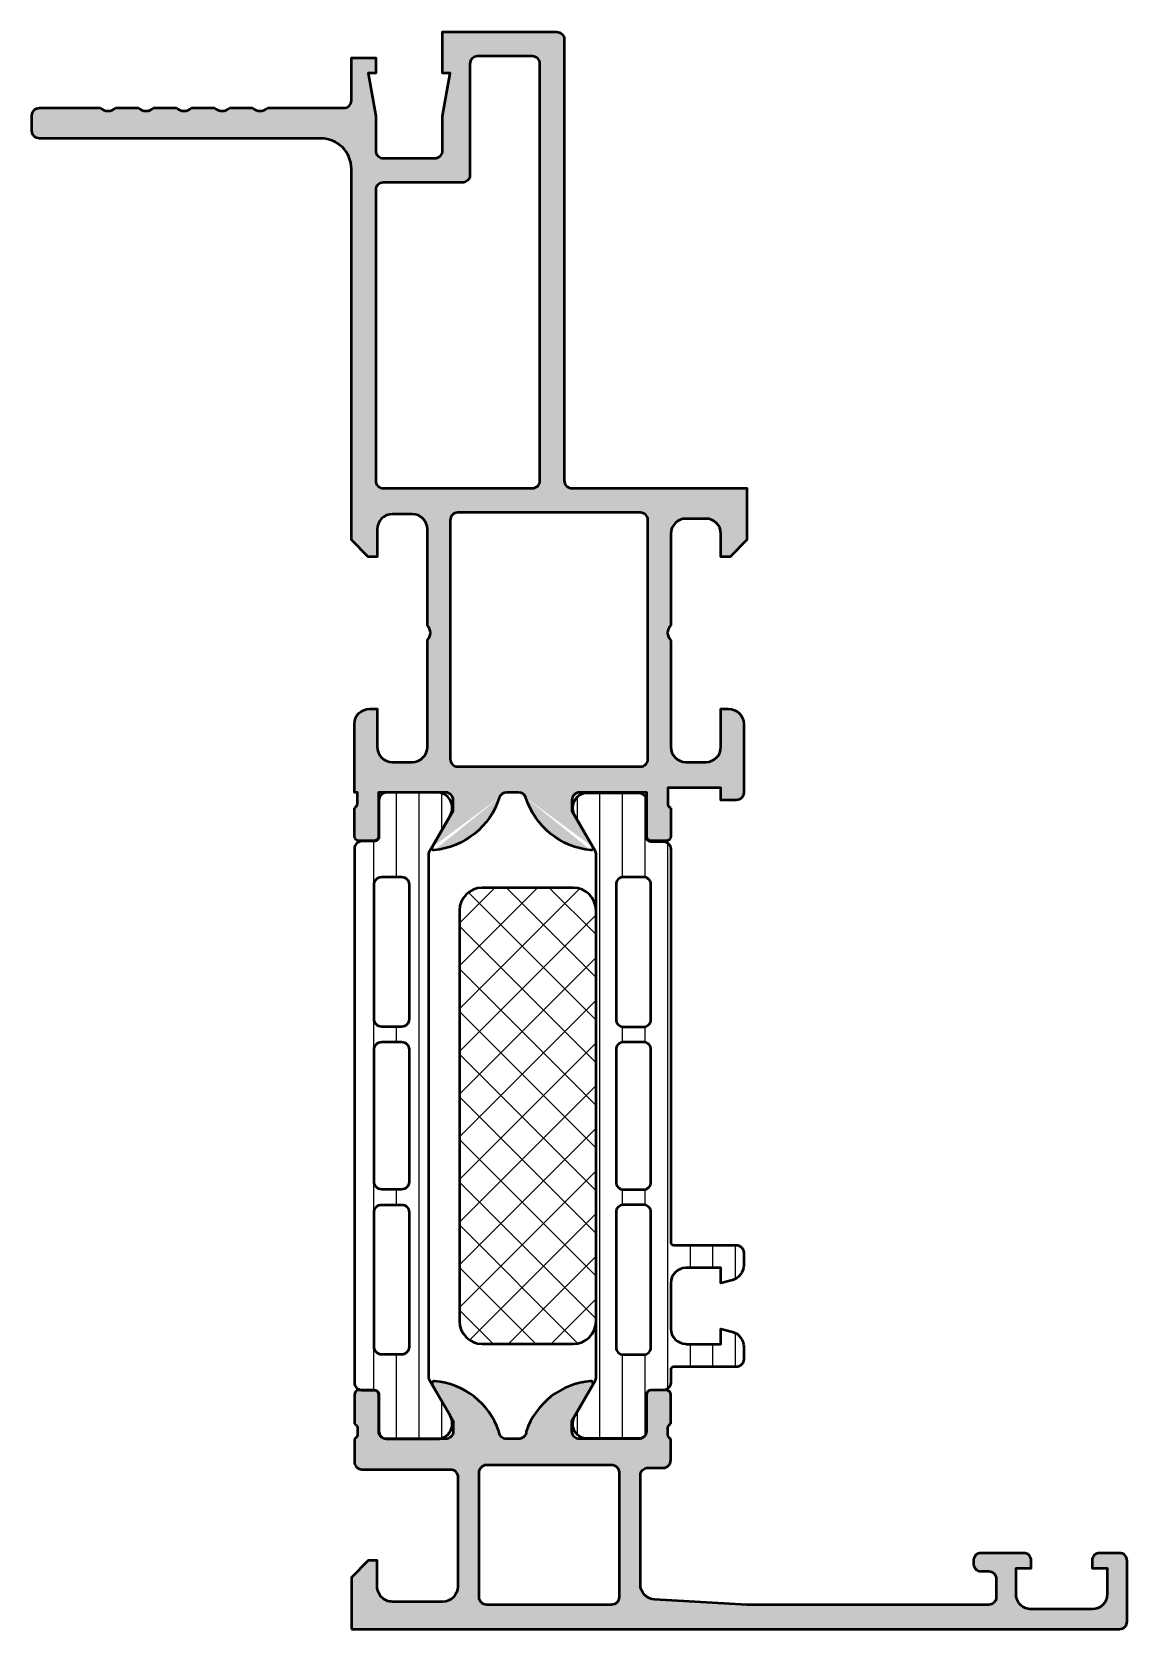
# Model space of a CAD drawing. Extents: x -21 to 51, y 0 to 105.
import ezdxf

# ---------------------------------------------------------------- set-up
doc = ezdxf.new("R2010")
doc.units = 0
for name, color, linetype, lineweight in [('0S-Alu contour', 7, 'Continuous', 50), ('0S-Alu hatch', 252, 'Continuous', 25), ('0S-Plastic contour', 254, 'Continuous', 50), ('0S-Plastic hatch', 253, 'Continuous', 25), ('0S-PT contour', 91, 'Continuous', 50), ('0S-PT hatch', 103, 'Continuous', 25)]:
    doc.layers.add(name, color=color, linetype=linetype, lineweight=lineweight)

# ---------------------------------------------------------------- blocks, each defined once
blk = doc.blocks.new('345040__4E259799_244F_4348_BF00_D3A0A62B9B73_')
at = {"layer": '0S-Alu hatch'}
h = blk.add_hatch(color=256, dxfattribs=at)
edge = h.paths.add_edge_path()
edge.add_line((0, 0), (50.5, 0))
edge.add_arc((50.5, 0.5), 0.5, 269.9996, 360.0004)
edge.add_line((51, 0.5), (51, 4.5))
edge.add_arc((50.5, 4.5), 0.5, 359.9996, 450.0004)
edge.add_line((50.5, 5), (49.2, 5))
edge.add_arc((49.2, 4.5), 0.5, 89.9977, 180.0058)
edge.add_line((48.7, 4.5), (48.7, 4))
edge.add_line((48.7, 4), (49.7, 4))
edge.add_line((49.7, 4), (49.7, 2.3))
edge.add_ellipse((48.7, 2.3), major_axis=(-1, 0), ratio=1, start_angle=90.0025, end_angle=179.9975, ccw=False)
edge.add_line((48.7, 1.3), (44.7, 1.3))
edge.add_ellipse((44.7, 2.3), major_axis=(-1, 0), ratio=1, start_angle=-0.0027, end_angle=90.001, ccw=False)
edge.add_line((43.7, 2.3), (43.7, 4))
edge.add_line((43.7, 4), (44.7, 4))
edge.add_line((44.7, 4), (44.7, 4.5))
edge.add_arc((44.2, 4.5), 0.5, 0.0056, 89.9944)
edge.add_line((44.2, 5), (41.4, 5))
edge.add_arc((41.4, 4.5), 0.5, 89.9984, 180.0016)
edge.add_line((40.9, 4.5), (40.9, 4.3))
edge.add_arc((41.4, 4.3), 0.5, 179.9985, 270.0015)
edge.add_line((41.4, 3.8), (41.9, 3.8))
edge.add_ellipse((41.9, 3.3), major_axis=(-0.5, 0), ratio=1, start_angle=180.0003, end_angle=269.9997, ccw=False)
edge.add_line((42.4, 3.3), (42.4, 2.1))
edge.add_ellipse((41.9, 2.1), major_axis=(-0.5, 0), ratio=1, start_angle=89.9996, end_angle=180.0004, ccw=False)
edge.add_line((41.9, 1.6), (26, 1.6))
edge.add_line((26, 1.6), (19.94, 1.95))
edge.add_ellipse((20, 2.94), major_axis=(-1, 0), ratio=1, start_angle=-0.0007, end_angle=86.7307, ccw=False)
edge.add_line((19, 2.94), (19, 10.1))
edge.add_ellipse((19.5, 10.1), major_axis=(-0.5, 0), ratio=1, start_angle=270, end_angle=360, ccw=False)
edge.add_line((19.5, 10.6), (20.5, 10.6))
edge.add_arc((20.5, 11.1), 0.5, 270, 360)
edge.add_line((21, 11.1), (21, 12.5))
edge.add_ellipse((21.12, 12.8), major_axis=(-0.319, 0), ratio=1, start_angle=4.182, end_angle=68.2364, ccw=False)
edge.add_line((20.8, 12.77), (20.8, 13.23))
edge.add_ellipse((21.12, 13.2), major_axis=(-0.319, 0), ratio=1, start_angle=291.7643, end_angle=355.8241, ccw=False)
edge.add_line((21, 13.5), (21, 15.4))
edge.add_arc((20.7, 15.4), 0.3, 0, 90)
edge.add_line((20.7, 15.7), (19.7, 15.7))
edge.add_arc((19.7, 15.4), 0.3, 90, 180)
edge.add_line((19.4, 15.4), (19.4, 13))
edge.add_ellipse((18.9, 13), major_axis=(-0.5, 0), ratio=1, start_angle=90.0031, end_angle=179.9969, ccw=False)
edge.add_line((18.9, 12.5), (15, 12.5))
edge.add_ellipse((15, 13), major_axis=(-0.5, 0), ratio=1, start_angle=-0.0006, end_angle=90.0015, ccw=False)
edge.add_line((14.5, 13), (14.5, 13.7))
edge.add_line((14.5, 13.7), (15.89, 16.1))
edge.add_arc((15.76, 16.16), 0.137, 334.9425, 464.923)
edge.add_arc((16.12, 11.43), 4.88, 94.569, 161.268)
edge.add_ellipse((11, 13), major_axis=(-0.5, 0), ratio=1, start_angle=90, end_angle=180, ccw=False)
edge.add_line((11, 12.5), (10.2, 12.5))
edge.add_ellipse((10.2, 13), major_axis=(-0.5, 0), ratio=1, start_angle=-0.0011, end_angle=90.0011, ccw=False)
edge.add_arc((5.08, 11.43), 4.88, 18.7622, 85.4008)
edge.add_arc((5.44, 16.16), 0.137, 75.7228, 204.4117)
edge.add_line((5.31, 16.1), (6.7, 13.7))
edge.add_line((6.7, 13.7), (6.7, 13))
edge.add_ellipse((6.2, 13), major_axis=(-0.5, 0), ratio=1, start_angle=89.9985, end_angle=180.0006, ccw=False)
edge.add_line((6.2, 12.5), (2.3, 12.5))
edge.add_ellipse((2.3, 13), major_axis=(-0.5, 0), ratio=1, start_angle=0.0031, end_angle=90.1114, ccw=False)
edge.add_line((1.8, 13), (1.8, 15.4))
edge.add_arc((1.5, 15.4), 0.3, 0, 90)
edge.add_line((1.5, 15.7), (0.5, 15.7))
edge.add_arc((0.5, 15.4), 0.3, 90, 180)
edge.add_line((0.2, 15.4), (0.2, 13.5))
edge.add_ellipse((0.12, 13.23), major_axis=(-0.279, 0), ratio=1, start_angle=178.8466, end_angle=253.565, ccw=False)
edge.add_line((0.4, 13.23), (0.4, 12.77))
edge.add_ellipse((0.12, 12.77), major_axis=(-0.279, 0), ratio=1, start_angle=106.4349, end_angle=181.1474, ccw=False)
edge.add_line((0.2, 12.5), (0.2, 11))
edge.add_arc((0.7, 11), 0.5, 179.9984, 270.0016)
edge.add_line((0.7, 10.5), (6.5, 10.5))
edge.add_ellipse((6.5, 10), major_axis=(-0.5, 0), ratio=1, start_angle=179.9996, end_angle=270.0004, ccw=False)
edge.add_line((7, 10), (7, 2.8))
edge.add_ellipse((6, 2.8), major_axis=(-1, 0), ratio=1, start_angle=90.0011, end_angle=179.9989, ccw=False)
edge.add_line((6, 1.8), (2.7, 1.8))
edge.add_ellipse((2.7, 2.8), major_axis=(-1, 0), ratio=1, start_angle=-0.0018, end_angle=90.0018, ccw=False)
edge.add_line((1.7, 2.8), (1.7, 4.5))
edge.add_line((1.7, 4.5), (1.1, 4.5))
edge.add_line((1.1, 4.5), (0, 3.4))
edge.add_line((0, 3.4), (0, 0))
edge = h.paths.add_edge_path()
edge.add_line((17.1, 1.6), (8.9, 1.6))
edge.add_ellipse((8.9, 2.1), major_axis=(-0.5, 0), ratio=1, start_angle=0, end_angle=90, ccw=False)
edge.add_line((8.4, 2.1), (8.4, 10.3))
edge.add_ellipse((8.9, 10.3), major_axis=(-0.5, 0), ratio=1, start_angle=270, end_angle=360, ccw=False)
edge.add_line((8.9, 10.8), (17.1, 10.8))
edge.add_ellipse((17.1, 10.3), major_axis=(-0.5, 0), ratio=1, start_angle=180, end_angle=270, ccw=False)
edge.add_line((17.6, 10.3), (17.6, 2.1))
edge.add_ellipse((17.1, 2.1), major_axis=(-0.5, 0), ratio=1, start_angle=90, end_angle=180, ccw=False)
at = {"layer": '0S-Alu contour', "color": 7}
for points in [[(5.31, 16.1), (6.7, 13.7), (6.7, 13)], [(14.5, 13), (14.5, 13.7), (15.89, 16.1)], [(0.2, 15.4), (0.2, 13.5)], [(1.5, 15.7), (0.5, 15.7)], [(1.8, 13), (1.8, 15.4)], [(19.4, 15.4), (19.4, 13)], [(20.7, 15.7), (19.7, 15.7)], [(21, 13.5), (21, 15.4)], [(0.4, 13.23), (0.4, 12.77)], [(20.8, 12.77), (20.8, 13.23)], [(0.2, 12.5), (0.2, 11)], [(6.2, 12.5), (2.3, 12.5)], [(11, 12.5), (10.2, 12.5)], [(18.9, 12.5), (15, 12.5)], [(21, 11.1), (21, 12.5)], [(8.9, 10.8), (17.1, 10.8)], [(19.5, 10.6), (20.5, 10.6)], [(0.7, 10.5), (6.5, 10.5)], [(7, 10), (7, 2.8)], [(8.4, 2.1), (8.4, 10.3)], [(17.6, 10.3), (17.6, 2.1)], [(19, 2.94), (19, 10.1)], [(1.7, 2.8), (1.7, 4.5), (1.1, 4.5), (0, 3.4), (0, 0)], [(40.9, 4.5), (40.9, 4.3)], [(44.2, 5), (41.4, 5)], [(43.7, 2.3), (43.7, 4), (44.7, 4), (44.7, 4.5)], [(48.7, 4.5), (48.7, 4), (49.7, 4), (49.7, 2.3)], [(50.5, 5), (49.2, 5)], [(51, 0.5), (51, 4.5)], [(41.4, 3.8), (41.9, 3.8)], [(42.4, 3.3), (42.4, 2.1)], [(6, 1.8), (2.7, 1.8)], [(17.1, 1.6), (8.9, 1.6)], [(41.9, 1.6), (26, 1.6), (19.94, 1.95)], [(48.7, 1.3), (44.7, 1.3)], [(0, 0), (50.5, 0)]]:
    blk.add_lwpolyline(points, dxfattribs=at)
for centre, radius, start, end in [((5.44, 16.16), 0.137, 75.7228, 204.4117), ((5.08, 11.43), 4.88, 18.7622, 85.4008), ((16.12, 11.43), 4.88, 94.569, 161.268), ((15.76, 16.16), 0.137, 334.9425, 104.923), ((0.5, 15.4), 0.3, 90, 180), ((1.5, 15.4), 0.3, 0, 90), ((19.7, 15.4), 0.3, 90, 180), ((20.7, 15.4), 0.3, 0, 90), ((0.7, 11), 0.5, 179.9984, 270.0016), ((20.5, 11.1), 0.5, 270, 0), ((41.4, 4.5), 0.5, 89.9984, 180.0016), ((41.4, 4.3), 0.5, 179.9985, 270.0015), ((44.2, 4.5), 0.5, 0.0056, 89.9944), ((49.2, 4.5), 0.5, 89.9977, 180.0058), ((50.5, 4.5), 0.5, 359.9996, 90.0004), ((50.5, 0.5), 0.5, 269.9996, 0.0004)]:
    blk.add_arc(centre, radius, start, end, dxfattribs=at)
at = {"layer": '0S-Alu contour', "color": 7, "extrusion": (0, 0, -1)}
for centre, radius, start, end in [((-0.12, 13.23), 0.279, 106.435, 181.1534), ((-0.12, 12.77), 0.279, 178.8526, 253.5651), ((-2.3, 13), 0.5, 269.8886, 359.9969), ((-6.2, 13), 0.5, 179.9994, 270.0015), ((-10.2, 13), 0.5, 269.9989, 0.0011), ((-11, 13), 0.5, 180, 270), ((-15, 13), 0.5, 269.9985, 0.0006), ((-18.9, 13), 0.5, 180.0031, 269.9969), ((-21.12, 13.2), 0.319, 4.1759, 68.2357), ((-21.12, 12.8), 0.319, 291.7636, 355.818), ((-8.9, 10.3), 0.5, 0, 90), ((-17.1, 10.3), 0.5, 90, 180), ((-19.5, 10.1), 0.5, 0, 90), ((-6.5, 10), 0.5, 89.9996, 180.0004), ((-41.9, 3.3), 0.5, 90.0003, 179.9997), ((-2.7, 2.8), 1, 269.9982, 0.0018), ((-6, 2.8), 1, 180.0011, 269.9989), ((-8.9, 2.1), 0.5, 270, 0), ((-17.1, 2.1), 0.5, 180, 270), ((-20, 2.94), 1, 273.2693, 0.0007), ((-41.9, 2.1), 0.5, 179.9996, 270.0004), ((-44.7, 2.3), 1, 269.999, 0.0027), ((-48.7, 2.3), 1, 180.0025, 269.9975)]:
    blk.add_arc(centre, radius, start, end, dxfattribs=at)
blk = doc.blocks.new('197620__D1F8D39F_50B3_44F6_92A9_65FE47C444F2_')
at = {"layer": '0S-PT hatch'}
h = blk.add_hatch(dxfattribs=at)
h.set_pattern_fill('ANSI37', color=256, scale=0.625, angle=90, style=0)
edge = h.paths.add_edge_path()
edge.add_line((8.6, 18.75), (14.6, 18.75))
edge.add_arc((14.6, 20.24), 1.49, 270, 360)
edge.add_line((16.09, 20.24), (16.09, 47.24))
edge.add_arc((14.6, 47.24), 1.49, 0, 90)
edge.add_line((14.6, 48.73), (8.6, 48.73))
edge.add_arc((8.6, 47.24), 1.49, 90, 180)
edge.add_line((7.11, 47.24), (7.11, 20.24))
edge.add_arc((8.6, 20.24), 1.49, 180, 270)
at = {"layer": '0S-PT contour', "color": 7}
for points in [[(14.6, 48.73), (8.6, 48.73)], [(7.11, 47.24), (7.11, 20.24)], [(16.09, 20.24), (16.09, 47.24)], [(8.6, 18.75), (14.6, 18.75)]]:
    blk.add_lwpolyline(points, dxfattribs=at)
for centre, start, end in [((8.6, 47.24), 90, 180), ((14.6, 47.24), 0, 90), ((8.6, 20.24), 180, 270), ((14.6, 20.24), 270, 0)]:
    blk.add_arc(centre, 1.49, start, end, dxfattribs=at)
blk = doc.blocks.new('389930__1EE593DC_8F37_4E95_84EC_58F7911CACAE_')
at = {"layer": '0S-Alu hatch'}
h = blk.add_hatch(color=256, dxfattribs=at)
edge = h.paths.add_edge_path()
edge.add_line((14, 104.5), (14, 75.5))
edge.add_arc((14.5, 75.5), 0.5, 180, 270)
edge.add_line((14.5, 75), (26, 75))
edge.add_line((26, 75), (26, 71.6))
edge.add_line((26, 71.6), (24.9, 70.5))
edge.add_line((24.9, 70.5), (24.3, 70.5))
edge.add_line((24.3, 70.5), (24.3, 72))
edge.add_arc((23.3, 72), 1, 0, 90)
edge.add_line((23.3, 73), (22, 73))
edge.add_arc((22, 72), 1, 90, 180)
edge.add_line((21, 72), (21, 66))
edge.add_arc((21.52, 65.5), 0.725, 136.3972, 223.6028)
edge.add_line((21, 65), (21, 58))
edge.add_arc((22, 58), 1, 180, 270)
edge.add_line((22, 57), (23.3, 57))
edge.add_arc((23.3, 58), 1, 270, 360)
edge.add_line((24.3, 58), (24.3, 60.5))
edge.add_line((24.3, 60.5), (24.8, 60.5))
edge.add_ellipse((24.8, 59.5), major_axis=(-1, 0), ratio=1, start_angle=180, end_angle=270, ccw=False)
edge.add_line((25.8, 59.5), (25.8, 55))
edge.add_ellipse((25.3, 55), major_axis=(-0.5, 0), ratio=1, start_angle=90, end_angle=180, ccw=False)
edge.add_line((25.3, 54.5), (24.3, 54.5))
edge.add_line((24.3, 54.5), (24.3, 55.3))
edge.add_line((24.3, 55.3), (20.8, 55.3))
edge.add_line((20.8, 55.3), (20.8, 54.27))
edge.add_arc((21.08, 54.27), 0.279, 178.8371, 253.5754)
edge.add_line((21, 54), (21, 52.12))
edge.add_ellipse((20.7, 52.12), major_axis=(-0.3, 0), ratio=1, start_angle=90, end_angle=180, ccw=False)
edge.add_line((20.7, 51.82), (19.72, 51.82))
edge.add_ellipse((19.72, 52.12), major_axis=(-0.3, 0), ratio=1, start_angle=0, end_angle=90, ccw=False)
edge.add_line((19.42, 52.12), (19.42, 55))
edge.add_line((19.42, 55), (15, 55))
edge.add_arc((15, 54.5), 0.5, 90, 180)
edge.add_line((14.5, 54.5), (14.5, 53.8))
edge.add_line((14.5, 53.8), (15.88, 51.41))
edge.add_ellipse((15.76, 51.34), major_axis=(-0.138, 0), ratio=1, start_angle=84.3774, end_angle=210, ccw=False)
edge.add_ellipse((16.24, 56.18), major_axis=(-5, 0), ratio=1, start_angle=17.7484, end_angle=84.3774, ccw=False)
edge.add_arc((11, 54.5), 0.5, 17.7484, 90)
edge.add_line((11, 55), (10.2, 55))
edge.add_arc((10.2, 54.5), 0.5, 90, 162.2516)
edge.add_ellipse((4.96, 56.18), major_axis=(-5, 0), ratio=1, start_angle=95.6226, end_angle=162.2516, ccw=False)
edge.add_ellipse((5.44, 51.34), major_axis=(-0.138, 0), ratio=1, start_angle=-30, end_angle=95.6226, ccw=False)
edge.add_line((5.32, 51.41), (6.7, 53.8))
edge.add_line((6.7, 53.8), (6.7, 54.5))
edge.add_arc((6.2, 54.5), 0.5, 0, 90)
edge.add_line((6.2, 55), (1.78, 55))
edge.add_line((1.78, 55), (1.78, 52.12))
edge.add_ellipse((1.48, 52.12), major_axis=(-0.3, 0), ratio=1, start_angle=90, end_angle=180, ccw=False)
edge.add_line((1.48, 51.82), (0.5, 51.82))
edge.add_ellipse((0.5, 52.12), major_axis=(-0.3, 0), ratio=1, start_angle=0, end_angle=90, ccw=False)
edge.add_line((0.2, 52.12), (0.2, 54))
edge.add_arc((0.12, 54.27), 0.279, 286.4246, 361.1629)
edge.add_line((0.4, 54.27), (0.4, 55))
edge.add_line((0.4, 55), (0.2, 55))
edge.add_line((0.2, 55), (0.2, 59.5))
edge.add_ellipse((1.2, 59.5), major_axis=(-1, 0), ratio=1, start_angle=270, end_angle=360, ccw=False)
edge.add_line((1.2, 60.5), (1.7, 60.5))
edge.add_line((1.7, 60.5), (1.7, 58))
edge.add_arc((2.7, 58), 1, 180, 270)
edge.add_line((2.7, 57), (4, 57))
edge.add_arc((4, 58), 1, 270, 360)
edge.add_line((5, 58), (5, 65))
edge.add_arc((4.47, 65.5), 0.725, 316.3972, 403.6028)
edge.add_line((5, 66), (5, 72.3))
edge.add_arc((4, 72.3), 1, 0, 90)
edge.add_line((4, 73.3), (2.7, 73.3))
edge.add_arc((2.7, 72.3), 1, 90, 180)
edge.add_line((1.7, 72.3), (1.7, 70.5))
edge.add_line((1.7, 70.5), (1.1, 70.5))
edge.add_line((1.1, 70.5), (0, 71.6))
edge.add_line((0, 71.6), (0, 96))
edge.add_arc((-2, 96), 2, 0, 90)
edge.add_line((-2, 98), (-20.5, 98))
edge.add_ellipse((-20.5, 98.5), major_axis=(-0.5, 0), ratio=1, start_angle=0, end_angle=90, ccw=False)
edge.add_line((-21, 98.5), (-21, 99.5))
edge.add_ellipse((-20.5, 99.5), major_axis=(-0.5, 0), ratio=1, start_angle=270, end_angle=360, ccw=False)
edge.add_line((-20.5, 100), (-16.5, 100))
edge.add_arc((-16, 100.53), 0.725, 226.3987, 313.6013)
edge.add_line((-15.5, 100), (-14, 100))
edge.add_arc((-13.5, 100.53), 0.725, 226.3987, 313.6013)
edge.add_line((-13, 100), (-11.5, 100))
edge.add_arc((-11, 100.53), 0.725, 226.3987, 313.6013)
edge.add_line((-10.5, 100), (-9, 100))
edge.add_arc((-8.5, 100.53), 0.725, 226.3987, 313.6013)
edge.add_line((-8, 100), (-6.5, 100))
edge.add_arc((-6, 100.53), 0.725, 226.3987, 313.6013)
edge.add_line((-5.5, 100), (-0.5, 100))
edge.add_arc((-0.5, 100.5), 0.5, 270, 360)
edge.add_line((0, 100.5), (0, 103.3))
edge.add_line((0, 103.3), (1.6, 103.3))
edge.add_line((1.6, 103.3), (1.6, 102.3))
edge.add_line((1.6, 102.3), (1.1, 102.3))
edge.add_line((1.1, 102.3), (1.6, 99.46))
edge.add_line((1.6, 99.46), (1.6, 97.2))
edge.add_arc((2.1, 97.2), 0.5, 180, 270)
edge.add_line((2.1, 96.7), (5.5, 96.7))
edge.add_arc((5.5, 97.2), 0.5, 270, 360)
edge.add_line((6, 97.2), (6, 99.46))
edge.add_line((6, 99.46), (6.5, 102.3))
edge.add_line((6.5, 102.3), (6, 102.3))
edge.add_line((6, 102.3), (6, 105))
edge.add_line((6, 105), (13.5, 105))
edge.add_ellipse((13.5, 104.5), major_axis=(-0.5, 0), ratio=1, start_angle=180, end_angle=270, ccw=False)
edge = h.paths.add_edge_path()
edge.add_line((12.4, 75.5), (12.4, 102.9))
edge.add_arc((11.9, 102.9), 0.5, 0, 90)
edge.add_line((11.9, 103.4), (8.3, 103.4))
edge.add_arc((8.3, 102.9), 0.5, 90, 180)
edge.add_line((7.8, 102.9), (7.8, 95.6))
edge.add_ellipse((7.3, 95.6), major_axis=(-0.5, 0), ratio=1, start_angle=90, end_angle=180, ccw=False)
edge.add_line((7.3, 95.1), (2.1, 95.1))
edge.add_arc((2.1, 94.6), 0.5, 90, 180)
edge.add_line((1.6, 94.6), (1.6, 75.5))
edge.add_arc((2.1, 75.5), 0.5, 180, 270)
edge.add_line((2.1, 75), (11.9, 75))
edge.add_arc((11.9, 75.5), 0.5, 270, 360)
edge = h.paths.add_edge_path()
edge.add_arc((7, 72.9), 0.5, 90, 180)
edge.add_line((6.5, 72.9), (6.5, 57.2))
edge.add_arc((7, 57.2), 0.5, 180, 270)
edge.add_line((7, 56.7), (19, 56.7))
edge.add_arc((19, 57.2), 0.5, 270, 360)
edge.add_line((19.5, 57.2), (19.5, 72.9))
edge.add_arc((19, 72.9), 0.5, 0, 90)
edge.add_line((19, 73.4), (7, 73.4))
at = {"layer": '0S-Alu contour', "color": 7}
for points in [[(6, 97.2), (6, 99.46), (6.5, 102.3), (6, 102.3), (6, 105), (13.5, 105)], [(14, 104.5), (14, 75.5)], [(0, 100.5), (0, 103.3), (1.6, 103.3), (1.6, 102.3), (1.1, 102.3), (1.6, 99.46), (1.6, 97.2)], [(11.9, 103.4), (8.3, 103.4)], [(7.8, 102.9), (7.8, 95.6)], [(12.4, 75.5), (12.4, 102.9)], [(-20.5, 100), (-16.5, 100)], [(-15.5, 100), (-14, 100)], [(-13, 100), (-11.5, 100)], [(-10.5, 100), (-9, 100)], [(-8, 100), (-6.5, 100)], [(-5.5, 100), (-0.5, 100)], [(-21, 98.5), (-21, 99.5)], [(-2, 98), (-20.5, 98)], [(2.1, 96.7), (5.5, 96.7)], [(1.7, 72.3), (1.7, 70.5), (1.1, 70.5), (0, 71.6), (0, 96)], [(1.6, 94.6), (1.6, 75.5)], [(7.3, 95.1), (2.1, 95.1)], [(2.1, 75), (11.9, 75)], [(14.5, 75), (26, 75), (26, 71.6), (24.9, 70.5), (24.3, 70.5), (24.3, 72)], [(4, 73.3), (2.7, 73.3)], [(6.5, 72.9), (6.5, 57.2)], [(19, 73.4), (7, 73.4)], [(19.5, 57.2), (19.5, 72.9)], [(23.3, 73), (22, 73)], [(5, 66), (5, 72.3)], [(21, 72), (21, 66)], [(5, 58), (5, 65)], [(21, 65), (21, 58)], [(1.2, 60.5), (1.7, 60.5), (1.7, 58)], [(24.3, 58), (24.3, 60.5), (24.8, 60.5)], [(0.4, 54.27), (0.4, 55), (0.2, 55), (0.2, 59.5)], [(25.8, 59.5), (25.8, 55)], [(2.7, 57), (4, 57)], [(22, 57), (23.3, 57)], [(7, 56.7), (19, 56.7)], [(6.2, 55), (1.78, 55), (1.78, 52.12)], [(11, 55), (10.2, 55)], [(19.42, 52.12), (19.42, 55), (15, 55)], [(25.3, 54.5), (24.3, 54.5), (24.3, 55.3), (20.8, 55.3), (20.8, 54.27)], [(0.2, 52.12), (0.2, 54)], [(5.32, 51.41), (6.7, 53.8), (6.7, 54.5)], [(14.5, 54.5), (14.5, 53.8), (15.88, 51.41)], [(21, 54), (21, 52.12)], [(1.48, 51.82), (0.5, 51.82)], [(20.7, 51.82), (19.72, 51.82)]]:
    blk.add_lwpolyline(points, dxfattribs=at)
at = {"layer": '0S-Alu contour', "color": 7, "extrusion": (0, 0, -1)}
for centre, radius, start, end in [((-13.5, 104.5), 0.5, 90, 180), ((20.5, 99.5), 0.5, 0, 90), ((20.5, 98.5), 0.5, 270, 0), ((-7.3, 95.6), 0.5, 180, 270), ((-1.2, 59.5), 1, 0, 90), ((-24.8, 59.5), 1, 90, 180), ((-4.96, 56.18), 5, 197.7484, 264.3774), ((-16.24, 56.18), 5, 275.6226, 342.2516), ((-25.3, 55), 0.5, 180, 270), ((-0.5, 52.12), 0.3, 270, 0), ((-1.48, 52.12), 0.3, 180, 270), ((-19.72, 52.12), 0.3, 270, 0), ((-20.7, 52.12), 0.3, 180, 270), ((-5.44, 51.34), 0.138, 264.3774, 30), ((-15.76, 51.34), 0.138, 150, 275.6226)]:
    blk.add_arc(centre, radius, start, end, dxfattribs=at)
at = {"layer": '0S-Alu contour', "color": 7}
for centre, radius, start, end in [((8.3, 102.9), 0.5, 90, 180), ((11.9, 102.9), 0.5, 0, 90), ((-16, 100.53), 0.725, 226.3987, 313.6013), ((-13.5, 100.53), 0.725, 226.3987, 313.6013), ((-11, 100.53), 0.725, 226.3987, 313.6013), ((-8.5, 100.53), 0.725, 226.3987, 313.6013), ((-6, 100.53), 0.725, 226.3987, 313.6013), ((-0.5, 100.5), 0.5, 270, 0), ((-2, 96), 2, 0, 90), ((2.1, 97.2), 0.5, 180, 270), ((5.5, 97.2), 0.5, 270, 0), ((2.1, 94.6), 0.5, 90, 180), ((2.1, 75.5), 0.5, 180, 270), ((11.9, 75.5), 0.5, 270, 0), ((14.5, 75.5), 0.5, 180, 270), ((2.7, 72.3), 1, 90, 180), ((4, 72.3), 1, 0, 90), ((7, 72.9), 0.5, 90, 180), ((19, 72.9), 0.5, 0, 90), ((22, 72), 1, 90, 180), ((23.3, 72), 1, 0, 90), ((4.47, 65.5), 0.725, 316.3972, 43.6028), ((21.52, 65.5), 0.725, 136.3972, 223.6028), ((2.7, 58), 1, 180, 270), ((4, 58), 1, 270, 0), ((22, 58), 1, 180, 270), ((23.3, 58), 1, 270, 0), ((7, 57.2), 0.5, 180, 270), ((19, 57.2), 0.5, 270, 0), ((6.2, 54.5), 0.5, 0, 90), ((10.2, 54.5), 0.5, 90, 162.2516), ((11, 54.5), 0.5, 17.7484, 90), ((15, 54.5), 0.5, 90, 180), ((0.12, 54.27), 0.279, 286.4246, 1.1629), ((21.08, 54.27), 0.279, 178.8371, 253.5754)]:
    blk.add_arc(centre, radius, start, end, dxfattribs=at)
blk = doc.blocks.new('284025__7C8EFE74_919C_41E1_8FD1_0BD8DFE45AEB___23E5D965_8FF5_4B46_9FAF_DE12E308B110_')
at = {"layer": '0S-Plastic hatch'}
h = blk.add_hatch(dxfattribs=at)
h.set_pattern_fill('ANSI31', color=256, scale=0.468, angle=45, style=0)
edge = h.paths.add_edge_path()
edge.add_line((21, 51.28), (21, 25.44))
edge.add_arc((21.2, 25.45), 0.204, 181.1559, 269.5149)
edge.add_line((21.2, 25.24), (25.3, 25.24))
edge.add_ellipse((25.3, 24.74), major_axis=(-0.5, 0), ratio=1, start_angle=180, end_angle=270, ccw=False)
edge.add_line((25.8, 24.74), (25.8, 23.91))
edge.add_ellipse((24.8, 23.91), major_axis=(-1, 0), ratio=1, start_angle=105, end_angle=180, ccw=False)
edge.add_line((25.06, 22.94), (24.3, 22.74))
edge.add_line((24.3, 22.74), (24.3, 23.74))
edge.add_line((24.3, 23.74), (22, 23.74))
edge.add_arc((22, 22.74), 1, 90.0975, 179.7701)
edge.add_line((21, 22.74), (21, 19.74))
edge.add_arc((22, 19.75), 1, 180.2341, 269.9025)
edge.add_line((22, 18.74), (24.3, 18.74))
edge.add_line((24.3, 18.74), (24.3, 19.74))
edge.add_line((24.3, 19.74), (25.06, 19.54))
edge.add_ellipse((24.8, 18.57), major_axis=(-1, 0), ratio=1, start_angle=180, end_angle=255, ccw=False)
edge.add_line((25.8, 18.57), (25.8, 17.74))
edge.add_ellipse((25.3, 17.74), major_axis=(-0.5, 0), ratio=1, start_angle=90, end_angle=180, ccw=False)
edge.add_line((25.3, 17.24), (21.2, 17.24))
edge.add_arc((21.2, 17.04), 0.2, 90, 180)
edge.add_line((21, 17.04), (21, 16.2))
edge.add_ellipse((20.51, 16.2), major_axis=(-0.493, 0), ratio=1, start_angle=89.202, end_angle=180.3336, ccw=False)
edge.add_line((20.5, 15.7), (19.69, 15.71))
edge.add_arc((19.7, 15.4), 0.311, 91.9445, 179.1976)
edge.add_line((19.39, 15.4), (19.39, 13))
edge.add_ellipse((18.92, 12.99), major_axis=(-0.469, 0), ratio=1, start_angle=86.2128, end_angle=181.5709, ccw=False)
edge.add_line((18.89, 12.52), (15.41, 12.52))
edge.add_ellipse((15.53, 13.49), major_axis=(-0.977, 0), ratio=1, start_angle=-33.4761, end_angle=83.2005, ccw=False)
edge.add_line((14.72, 14.03), (16.03, 16.31))
edge.add_arc((15.6, 16.56), 0.5, 330.0021, 360.0018)
edge.add_line((16.1, 16.56), (16.1, 50.92))
edge.add_arc((15.6, 50.92), 0.5, 0.0018, 30.0021)
edge.add_line((16.03, 51.17), (14.71, 53.45))
edge.add_ellipse((15.56, 53.99), major_axis=(-1, 0), ratio=1, start_angle=-81.8163, end_angle=32.7291, ccw=False)
edge.add_line((15.41, 54.98), (18.89, 54.98))
edge.add_ellipse((18.89, 54.48), major_axis=(-0.5, 0), ratio=1, start_angle=180.0018, end_angle=270.0021, ccw=False)
edge.add_line((19.39, 54.48), (19.39, 52.08))
edge.add_arc((19.69, 52.08), 0.3, 180.0021, 270.002)
edge.add_line((19.69, 51.78), (20.5, 51.78))
edge.add_ellipse((20.5, 51.28), major_axis=(-0.5, 0), ratio=1, start_angle=180.0001, end_angle=270.002, ccw=False)
edge = h.paths.add_edge_path()
edge.add_line((19.7, 40.09), (19.7, 48.94))
edge.add_arc((19.2, 48.94), 0.5, 0, 90)
edge.add_line((19.2, 49.44), (17.9, 49.44))
edge.add_arc((17.9, 48.94), 0.5, 89.9996, 180)
edge.add_line((17.4, 48.94), (17.4, 40.09))
edge.add_arc((17.9, 40.09), 0.5, 180, 270)
edge.add_line((17.9, 39.59), (19.2, 39.59))
edge.add_arc((19.2, 40.09), 0.5, 270, 360)
edge = h.paths.add_edge_path()
edge.add_line((19.7, 29.39), (19.7, 38.09))
edge.add_arc((19.2, 38.09), 0.5, 0, 90)
edge.add_line((19.2, 38.59), (17.9, 38.59))
edge.add_arc((17.9, 38.09), 0.5, 90, 180)
edge.add_line((17.4, 38.09), (17.4, 29.39))
edge.add_arc((17.9, 29.39), 0.5, 180, 270)
edge.add_line((17.9, 28.89), (19.2, 28.89))
edge.add_arc((19.2, 29.39), 0.5, 270, 360)
edge = h.paths.add_edge_path()
edge.add_line((19.7, 18.54), (19.7, 27.39))
edge.add_arc((19.2, 27.39), 0.5, 0, 90)
edge.add_line((19.2, 27.89), (17.9, 27.89))
edge.add_arc((17.9, 27.39), 0.5, 90, 180)
edge.add_line((17.4, 27.39), (17.4, 18.54))
edge.add_arc((17.9, 18.54), 0.5, 180, 270)
edge.add_line((17.9, 18.04), (19.2, 18.04))
edge.add_arc((19.2, 18.54), 0.5, 270, 360)
at = {"layer": '0S-Alu contour', "color": 7}
for points in [[(19.2, 49.44), (17.9, 49.44)], [(17.4, 48.94), (17.4, 40.09)], [(19.7, 40.09), (19.7, 48.94)], [(17.9, 39.59), (19.2, 39.59)], [(17.4, 38.09), (17.4, 29.39)], [(19.2, 38.59), (17.9, 38.59)], [(19.7, 29.39), (19.7, 38.09)], [(17.9, 28.89), (19.2, 28.89)], [(17.4, 27.39), (17.4, 18.54)], [(19.2, 27.89), (17.9, 27.89)], [(19.7, 18.54), (19.7, 27.39)], [(17.9, 18.04), (19.2, 18.04)]]:
    blk.add_lwpolyline(points, dxfattribs=at)
for centre, start, end in [((17.9, 48.94), 89.9996, 180), ((19.2, 48.94), 0, 90), ((17.9, 40.09), 180, 270), ((19.2, 40.09), 270, 0), ((17.9, 38.09), 90, 180), ((19.2, 38.09), 0, 90), ((17.9, 29.39), 180, 270), ((19.2, 29.39), 270, 0), ((17.9, 27.39), 90, 180), ((19.2, 27.39), 0, 90), ((17.9, 18.54), 180, 270), ((19.2, 18.54), 270, 0)]:
    blk.add_arc(centre, 0.5, start, end, dxfattribs=at)
at = {"layer": '0S-Plastic contour', "color": 7}
for points in [[(15.41, 54.98), (18.89, 54.98)], [(19.39, 54.48), (19.39, 52.08)], [(16.03, 51.17), (14.71, 53.45)], [(19.69, 51.78), (20.5, 51.78)], [(16.1, 16.56), (16.1, 50.92)], [(21, 51.28), (21, 25.44)], [(21.2, 25.24), (25.3, 25.24)], [(25.8, 24.74), (25.8, 23.91)], [(25.06, 22.94), (24.3, 22.74), (24.3, 23.74), (22, 23.74)], [(21, 22.74), (21, 19.74)], [(22, 18.74), (24.3, 18.74), (24.3, 19.74), (25.06, 19.54)], [(25.8, 18.57), (25.8, 17.74)], [(21, 17.04), (21, 16.2)], [(25.3, 17.24), (21.2, 17.24)], [(14.72, 14.03), (16.03, 16.31)], [(19.39, 15.4), (19.39, 13)], [(20.5, 15.7), (19.69, 15.71)], [(18.89, 12.52), (15.41, 12.52)]]:
    blk.add_lwpolyline(points, dxfattribs=at)
at = {"layer": '0S-Plastic contour', "color": 7, "extrusion": (0, 0, -1)}
for centre, radius, start, end in [((-15.56, 53.99), 1, 327.2709, 81.8163), ((-18.89, 54.48), 0.5, 89.9979, 179.9982), ((-20.5, 51.28), 0.5, 89.998, 179.9999), ((-25.3, 24.74), 0.5, 90, 180), ((-24.8, 23.91), 1, 180, 255), ((-24.8, 18.57), 1, 105, 180), ((-25.3, 17.74), 0.5, 180, 270), ((-20.51, 16.2), 0.493, 179.6664, 270.798), ((-15.53, 13.49), 0.977, 276.7995, 33.4761), ((-18.92, 12.99), 0.469, 178.4291, 273.7872)]:
    blk.add_arc(centre, radius, start, end, dxfattribs=at)
at = {"layer": '0S-Plastic contour', "color": 7}
for centre, radius, start, end in [((19.69, 52.08), 0.3, 180.0021, 270.002), ((15.6, 50.92), 0.5, 0.0018, 30.0021), ((21.2, 25.45), 0.204, 181.1559, 269.5149), ((22, 22.74), 1, 90.0975, 179.7701), ((22, 19.75), 1, 180.2341, 269.9025), ((21.2, 17.04), 0.2, 90, 180), ((15.6, 16.56), 0.5, 330.0021, 0.0018), ((19.7, 15.4), 0.311, 91.9445, 179.1976)]:
    blk.add_arc(centre, radius, start, end, dxfattribs=at)
blk = doc.blocks.new('284025__DAF37096_DB3F_4674_A64C_D08AD9AE6978___1FB540DD_0926_48AF_8376_38B26CED0135_')
at = {"layer": '0S-Plastic hatch'}
h = blk.add_hatch(dxfattribs=at)
h.set_pattern_fill('ANSI31', color=256, scale=0.468, angle=45, style=0)
edge = h.paths.add_edge_path()
edge.add_line((0.2, 51.29), (0.2, 16.21))
edge.add_arc((0.7, 16.21), 0.5, 180.0018, 270.002)
edge.add_line((0.7, 15.71), (1.51, 15.71))
edge.add_ellipse((1.51, 15.41), major_axis=(-0.3, 0), ratio=1, start_angle=179.9942, end_angle=270.002, ccw=False)
edge.add_line((1.81, 15.41), (1.81, 13.01))
edge.add_arc((2.31, 13.01), 0.5, 179.9942, 270.0021)
edge.add_line((2.31, 12.51), (5.79, 12.51))
edge.add_arc((5.64, 13.5), 1, 278.1837, 392.7291)
edge.add_line((6.49, 14.04), (5.17, 16.32))
edge.add_ellipse((5.6, 16.57), major_axis=(-0.5, 0), ratio=1, start_angle=0.0018, end_angle=30.0021, ccw=False)
edge.add_line((5.1, 16.57), (5.1, 50.93))
edge.add_ellipse((5.6, 50.93), major_axis=(-0.5, 0), ratio=1, start_angle=-29.9979, end_angle=0.0018, ccw=False)
edge.add_line((5.17, 51.18), (6.48, 53.46))
edge.add_arc((5.64, 54), 1, 327.2751, 441.8205)
edge.add_line((5.79, 54.99), (2.31, 54.99))
edge.add_arc((2.31, 54.49), 0.5, 90.0021, 180.0024)
edge.add_line((1.81, 54.49), (1.81, 52.09))
edge.add_ellipse((1.51, 52.09), major_axis=(-0.3, 0), ratio=1, start_angle=90.002, end_angle=180.0021, ccw=False)
edge.add_line((1.51, 51.79), (0.7, 51.79))
edge.add_arc((0.7, 51.29), 0.5, 90.002, 180.0018)
edge = h.paths.add_edge_path()
edge.add_line((1.5, 40.1), (1.5, 48.95))
edge.add_ellipse((2, 48.95), major_axis=(-0.5, 0), ratio=1, start_angle=270, end_angle=360, ccw=False)
edge.add_line((2, 49.45), (3.3, 49.45))
edge.add_ellipse((3.3, 48.95), major_axis=(-0.5, 0), ratio=1, start_angle=180, end_angle=270, ccw=False)
edge.add_line((3.8, 48.95), (3.8, 40.1))
edge.add_ellipse((3.3, 40.1), major_axis=(-0.5, 0), ratio=1, start_angle=90, end_angle=180, ccw=False)
edge.add_line((3.3, 39.6), (2, 39.6))
edge.add_ellipse((2, 40.1), major_axis=(-0.5, 0), ratio=1, start_angle=0, end_angle=90, ccw=False)
edge = h.paths.add_edge_path()
edge.add_line((3.8, 38.1), (3.8, 29.4))
edge.add_ellipse((3.3, 29.4), major_axis=(-0.5, 0), ratio=1, start_angle=90, end_angle=180, ccw=False)
edge.add_line((3.3, 28.9), (2, 28.9))
edge.add_ellipse((2, 29.4), major_axis=(-0.5, 0), ratio=1, start_angle=0, end_angle=90, ccw=False)
edge.add_line((1.5, 29.4), (1.5, 38.1))
edge.add_ellipse((2, 38.1), major_axis=(-0.5, 0), ratio=1, start_angle=270, end_angle=360, ccw=False)
edge.add_line((2, 38.6), (3.3, 38.6))
edge.add_ellipse((3.3, 38.1), major_axis=(-0.5, 0), ratio=1, start_angle=180, end_angle=270, ccw=False)
edge = h.paths.add_edge_path()
edge.add_line((3.8, 27.4), (3.8, 18.55))
edge.add_ellipse((3.3, 18.55), major_axis=(-0.5, 0), ratio=1, start_angle=90, end_angle=180, ccw=False)
edge.add_line((3.3, 18.05), (2, 18.05))
edge.add_ellipse((2, 18.55), major_axis=(-0.5, 0), ratio=1, start_angle=0, end_angle=90, ccw=False)
edge.add_line((1.5, 18.55), (1.5, 27.4))
edge.add_ellipse((2, 27.4), major_axis=(-0.5, 0), ratio=1, start_angle=270, end_angle=360, ccw=False)
edge.add_line((2, 27.9), (3.3, 27.9))
edge.add_ellipse((3.3, 27.4), major_axis=(-0.5, 0), ratio=1, start_angle=180, end_angle=270, ccw=False)
at = {"layer": '0S-Alu contour', "color": 7}
for points in [[(2, 49.45), (3.3, 49.45)], [(1.5, 40.1), (1.5, 48.95)], [(3.8, 48.95), (3.8, 40.1)], [(3.3, 39.6), (2, 39.6)], [(1.5, 29.4), (1.5, 38.1)], [(2, 38.6), (3.3, 38.6)], [(3.8, 38.1), (3.8, 29.4)], [(3.3, 28.9), (2, 28.9)], [(1.5, 18.55), (1.5, 27.4)], [(2, 27.9), (3.3, 27.9)], [(3.8, 27.4), (3.8, 18.55)], [(3.3, 18.05), (2, 18.05)]]:
    blk.add_lwpolyline(points, dxfattribs=at)
at = {"layer": '0S-Alu contour', "color": 7, "extrusion": (0, 0, -1)}
for centre, start, end in [((-2, 48.95), 0, 90), ((-3.3, 48.95), 90, 180), ((-2, 40.1), 270, 0), ((-3.3, 40.1), 180, 270), ((-2, 38.1), 0, 90), ((-3.3, 38.1), 90, 180), ((-2, 29.4), 270, 0), ((-3.3, 29.4), 180, 270), ((-2, 27.4), 0, 90), ((-3.3, 27.4), 90, 180), ((-2, 18.55), 270, 0), ((-3.3, 18.55), 180, 270)]:
    blk.add_arc(centre, 0.5, start, end, dxfattribs=at)
at = {"layer": '0S-Plastic contour', "color": 7}
for points in [[(5.79, 54.99), (2.31, 54.99)], [(1.81, 54.49), (1.81, 52.09)], [(5.17, 51.18), (6.48, 53.46)], [(1.51, 51.79), (0.7, 51.79)], [(0.2, 51.29), (0.2, 16.21)], [(5.1, 16.57), (5.1, 50.93)], [(6.49, 14.04), (5.17, 16.32)], [(0.7, 15.71), (1.51, 15.71)], [(1.81, 15.41), (1.81, 13.01)], [(2.31, 12.51), (5.79, 12.51)]]:
    blk.add_lwpolyline(points, dxfattribs=at)
for centre, radius, start, end in [((2.31, 54.49), 0.5, 90.0021, 180.0024), ((5.64, 54), 1, 327.2751, 81.8205), ((0.7, 51.29), 0.5, 90.002, 180.0018), ((0.7, 16.21), 0.5, 180.0018, 270.002), ((5.64, 13.5), 1, 278.1837, 32.7291), ((2.31, 13.01), 0.5, 179.9942, 270.0021)]:
    blk.add_arc(centre, radius, start, end, dxfattribs=at)
at = {"layer": '0S-Plastic contour', "color": 7, "extrusion": (0, 0, -1)}
for centre, radius, start, end in [((-1.51, 52.09), 0.3, 179.9979, 269.998), ((-5.6, 50.93), 0.5, 359.9982, 29.9979), ((-5.6, 16.57), 0.5, 329.9979, 359.9982), ((-1.51, 15.41), 0.3, 89.998, 180.0058)]:
    blk.add_arc(centre, radius, start, end, dxfattribs=at)
blk = doc.blocks.new('197620__328ADEB6_481E_4F3B_8370_A14E5D6A7577_')
at = {"layer": '0S-Alu contour', "color": 7}
for name in ['389930__1EE593DC_8F37_4E95_84EC_58F7911CACAE_', '345040__4E259799_244F_4348_BF00_D3A0A62B9B73_']:
    blk.add_blockref(name, (0, 0), dxfattribs=at)
at = {"layer": '0S-Plastic contour', "color": 7}
for name in ['284025__DAF37096_DB3F_4674_A64C_D08AD9AE6978___1FB540DD_0926_48AF_8376_38B26CED0135_', '284025__7C8EFE74_919C_41E1_8FD1_0BD8DFE45AEB___23E5D965_8FF5_4B46_9FAF_DE12E308B110_']:
    blk.add_blockref(name, (0, 0), dxfattribs=at)
at = {"layer": '0S-PT contour', "color": 7}
blk.add_blockref('197620__D1F8D39F_50B3_44F6_92A9_65FE47C444F2_', (0, 0), dxfattribs=at)

msp = doc.modelspace()

# ---------------------------------------------------------------- block references
at = {"layer": '0S-Alu contour', "color": 7}
msp.add_blockref('197620__328ADEB6_481E_4F3B_8370_A14E5D6A7577_', (0, 0), dxfattribs=at)

doc.saveas('drawing.dxf')
